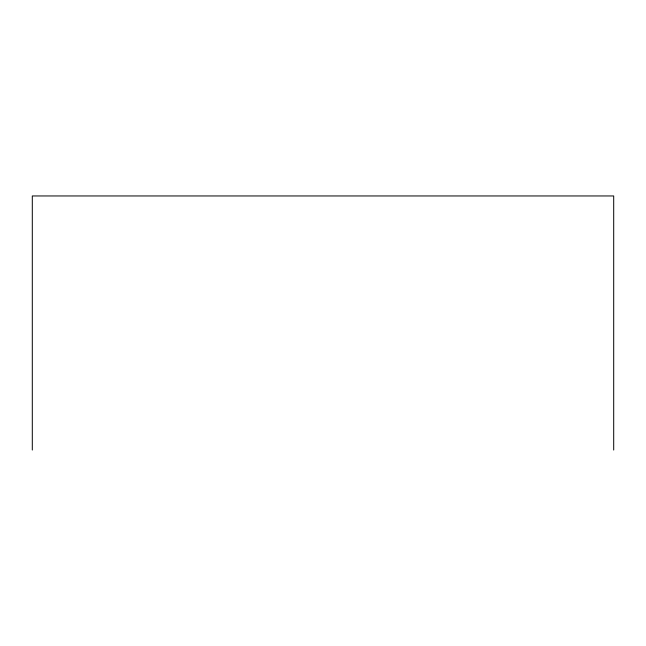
<?xml version="1.0" encoding="UTF-8"?>
<svg xmlns="http://www.w3.org/2000/svg" width="646" height="646" viewBox="0 0 646 646"><rect width="100%" height="100%" fill="white"/><g stroke="black" fill="none" stroke-linecap="round" stroke-linejoin="round"><path stroke-width="0.97" d="M613.7 450.044L613.7 195.956L32.3 195.956L32.3 450.044"/></g></svg>
